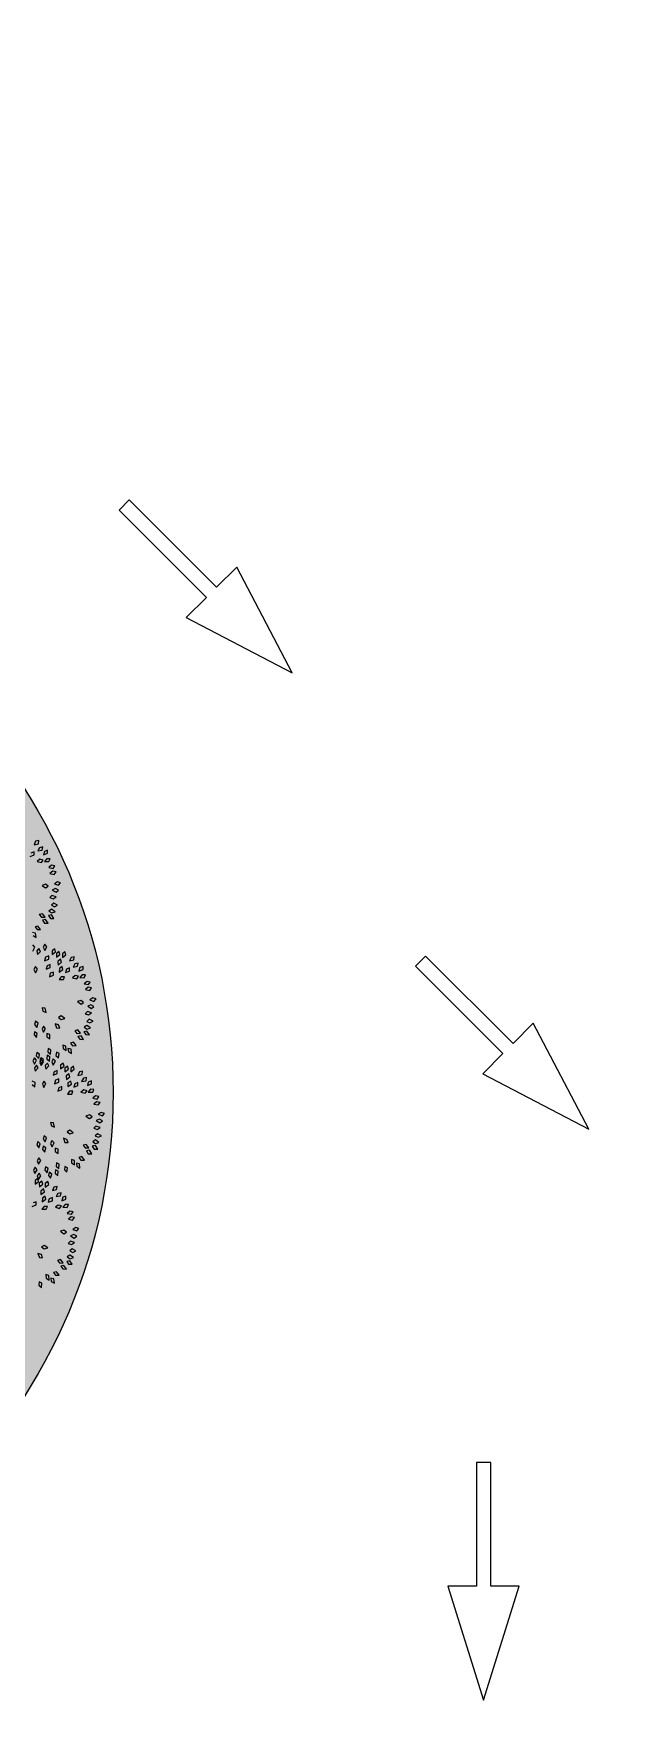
# Model space of a CAD drawing. Header units: millimetres. Extents: x 1351 to 1635, y 1399 to 1500.
# Drawn here: x 1582.53 to 1586.79, y 1468.87 to 1480.86 of the extents above; entities that cross this region are included whole.
import ezdxf

# ---------------------------------------------------------------- set-up
doc = ezdxf.new("R2010")
doc.units = ezdxf.units.MM
doc.layers.get('0').update_dxf_attribs({"color": 181})
for name, color, linetype in [('Capa2', 210, 'Continuous'), ('lineas de piso', 1, 'Continuous'), ('margen', 250, 'Continuous')]:
    doc.layers.add(name, color=color, linetype=linetype)

# ---------------------------------------------------------------- blocks, each defined once
blk = doc.blocks.new('ok')
for p, q in [((394.306, 184.175), (394.193, 184.175)), ((394.193, 184.175), (394.193, 183.2)), ((394.306, 183.2), (394.306, 184.175)), ((394.193, 183.2), (393.968, 183.2)), ((393.968, 183.2), (394.25, 182.3)), ((394.25, 182.3), (394.531, 183.2)), ((394.531, 183.2), (394.306, 183.2))]:
    blk.add_line(p, q)

msp = doc.modelspace()

# ---------------------------------------------------------------- hatches: boundary and pattern name
at = {"true_color": 0x2776bb}
h = msp.add_hatch(color=152, dxfattribs=at)
h.dxf.hatch_style = 1
h.paths.add_polyline_path([(1557.684, 1489.955), (1615.659, 1489.745), (1615.88, 1457.376), (1557.499, 1457.002)])
h.paths.add_polyline_path([(1557.949, 1489.945), (1615.857, 1489.945), (1616.082, 1457.176), (1557.587, 1457.023)])
at = {"true_color": 0x5e67af}
h = msp.add_hatch(color=165, dxfattribs=at)
h.dxf.hatch_style = 1
edge = h.paths.add_edge_path(flags=17)
edge.add_arc((1579.086, 1473.358), 3, 0, 360)
edge = h.paths.add_edge_path()
edge.add_arc((1579.086, 1473.358), 4, 0, 360)

# ---------------------------------------------------------------- linework, layer by layer
at = {"color": 221}
for p, q in [((1582.498, 1475.03), (1582.527, 1475.041)), ((1582.527, 1475.063), (1582.504, 1475.054)), ((1582.537, 1475.137), (1582.527, 1475.113)), ((1582.527, 1475.113), (1582.557, 1475.12)), ((1582.527, 1475.041), (1582.527, 1475.063)), ((1582.56, 1475.142), (1582.537, 1475.137)), ((1582.564, 1475.092), (1582.553, 1475.069)), ((1582.553, 1475.069), (1582.583, 1475.075)), ((1582.557, 1475.12), (1582.56, 1475.142)), ((1582.588, 1475.097), (1582.564, 1475.092)), ((1582.583, 1475.075), (1582.588, 1475.097)), ((1582.6, 1475.065), (1582.593, 1475.041)), ((1582.593, 1475.041), (1582.622, 1475.052)), ((1582.622, 1475.074), (1582.6, 1475.065)), ((1582.622, 1475.052), (1582.622, 1475.074)), ((1582.567, 1475.01), (1582.548, 1474.993)), ((1582.548, 1474.993), (1582.578, 1474.986)), ((1582.591, 1475.004), (1582.567, 1475.01)), ((1582.578, 1474.986), (1582.591, 1475.004)), ((1582.616, 1475.014), (1582.6, 1474.995)), ((1582.6, 1474.995), (1582.631, 1474.993)), ((1582.64, 1475.013), (1582.616, 1475.014)), ((1582.631, 1474.993), (1582.64, 1475.013)), ((1582.65, 1474.968), (1582.631, 1474.951)), ((1582.631, 1474.951), (1582.661, 1474.945)), ((1582.659, 1474.926), (1582.639, 1474.91)), ((1582.639, 1474.91), (1582.669, 1474.903)), ((1582.673, 1474.963), (1582.65, 1474.968)), ((1582.682, 1474.921), (1582.659, 1474.926)), ((1582.661, 1474.945), (1582.673, 1474.963)), ((1582.669, 1474.903), (1582.682, 1474.921)), ((1582.607, 1474.833), (1582.583, 1474.825)), ((1582.583, 1474.825), (1582.608, 1474.807)), ((1582.627, 1474.819), (1582.607, 1474.833)), ((1582.608, 1474.807), (1582.627, 1474.819)), ((1582.679, 1474.802), (1582.655, 1474.792)), ((1582.655, 1474.792), (1582.682, 1474.776)), ((1582.691, 1474.851), (1582.67, 1474.837)), ((1582.67, 1474.837), (1582.699, 1474.826)), ((1582.699, 1474.79), (1582.679, 1474.802)), ((1582.682, 1474.776), (1582.699, 1474.79)), ((1582.714, 1474.843), (1582.691, 1474.851)), ((1582.699, 1474.826), (1582.714, 1474.843)), ((1582.653, 1474.754), (1582.639, 1474.738)), ((1582.639, 1474.738), (1582.661, 1474.73)), ((1582.666, 1474.699), (1582.649, 1474.684)), ((1582.649, 1474.684), (1582.671, 1474.674)), ((1582.682, 1474.744), (1582.653, 1474.754)), ((1582.661, 1474.73), (1582.682, 1474.744)), ((1582.693, 1474.685), (1582.666, 1474.699)), ((1582.671, 1474.674), (1582.693, 1474.685)), ((1582.585, 1474.624), (1582.563, 1474.618)), ((1582.563, 1474.618), (1582.578, 1474.599)), ((1582.578, 1474.599), (1582.604, 1474.6)), ((1582.604, 1474.6), (1582.585, 1474.624)), ((1582.608, 1474.582), (1582.586, 1474.578)), ((1582.586, 1474.578), (1582.6, 1474.558)), ((1582.6, 1474.558), (1582.625, 1474.556)), ((1582.625, 1474.556), (1582.608, 1474.582)), ((1582.65, 1474.616), (1582.628, 1474.611)), ((1582.628, 1474.611), (1582.642, 1474.591)), ((1582.649, 1474.656), (1582.631, 1474.643)), ((1582.631, 1474.643), (1582.651, 1474.63)), ((1582.642, 1474.591), (1582.667, 1474.59)), ((1582.675, 1474.638), (1582.649, 1474.656)), ((1582.667, 1474.59), (1582.65, 1474.616)), ((1582.651, 1474.63), (1582.675, 1474.638)), ((1582.537, 1474.487), (1582.516, 1474.492)), ((1582.519, 1474.469), (1582.541, 1474.456)), ((1582.554, 1474.537), (1582.533, 1474.531)), ((1582.533, 1474.531), (1582.548, 1474.512)), ((1582.541, 1474.456), (1582.537, 1474.487)), ((1582.548, 1474.512), (1582.573, 1474.513)), ((1582.573, 1474.513), (1582.554, 1474.537)), ((1582.517, 1474.359), (1582.532, 1474.386)), ((1582.532, 1474.386), (1582.518, 1474.403)), ((1582.561, 1474.377), (1582.545, 1474.36)), ((1582.545, 1474.36), (1582.55, 1474.335)), ((1582.55, 1474.335), (1582.571, 1474.357)), ((1582.571, 1474.357), (1582.561, 1474.377)), ((1582.603, 1474.408), (1582.591, 1474.386)), ((1582.591, 1474.386), (1582.602, 1474.363)), ((1582.608, 1474.316), (1582.601, 1474.291)), ((1582.602, 1474.363), (1582.617, 1474.39)), ((1582.617, 1474.39), (1582.603, 1474.408)), ((1582.63, 1474.325), (1582.608, 1474.316)), ((1582.63, 1474.303), (1582.63, 1474.325)), ((1582.674, 1474.376), (1582.654, 1474.362)), ((1582.654, 1474.362), (1582.654, 1474.336)), ((1582.654, 1474.336), (1582.679, 1474.354)), ((1582.679, 1474.354), (1582.674, 1474.376)), ((1582.703, 1474.356), (1582.684, 1474.342)), ((1582.684, 1474.342), (1582.685, 1474.316)), ((1582.685, 1474.316), (1582.709, 1474.335)), ((1582.709, 1474.335), (1582.703, 1474.356)), ((1582.745, 1474.354), (1582.727, 1474.339)), ((1582.727, 1474.339), (1582.728, 1474.314)), ((1582.728, 1474.314), (1582.752, 1474.333)), ((1582.752, 1474.333), (1582.745, 1474.354)), ((1582.788, 1474.314), (1582.777, 1474.29)), ((1582.811, 1474.319), (1582.788, 1474.314)), ((1582.808, 1474.297), (1582.811, 1474.319)), ((1582.537, 1474.249), (1582.525, 1474.228)), ((1582.525, 1474.228), (1582.536, 1474.205)), ((1582.536, 1474.205), (1582.551, 1474.232)), ((1582.551, 1474.232), (1582.537, 1474.249)), ((1582.601, 1474.291), (1582.63, 1474.303)), ((1582.619, 1474.256), (1582.612, 1474.231)), ((1582.612, 1474.231), (1582.641, 1474.242)), ((1582.641, 1474.265), (1582.619, 1474.256)), ((1582.641, 1474.202), (1582.635, 1474.178)), ((1582.635, 1474.178), (1582.663, 1474.189)), ((1582.641, 1474.242), (1582.641, 1474.265)), ((1582.663, 1474.211), (1582.641, 1474.202)), ((1582.663, 1474.189), (1582.663, 1474.211)), ((1582.713, 1474.301), (1582.695, 1474.286)), ((1582.695, 1474.286), (1582.696, 1474.26)), ((1582.696, 1474.26), (1582.72, 1474.28)), ((1582.706, 1474.236), (1582.705, 1474.21)), ((1582.705, 1474.21), (1582.731, 1474.228)), ((1582.726, 1474.249), (1582.706, 1474.236)), ((1582.72, 1474.28), (1582.713, 1474.301)), ((1582.731, 1474.228), (1582.726, 1474.249)), ((1582.755, 1474.231), (1582.748, 1474.207)), ((1582.748, 1474.207), (1582.777, 1474.218)), ((1582.777, 1474.24), (1582.755, 1474.231)), ((1582.777, 1474.29), (1582.808, 1474.297)), ((1582.777, 1474.218), (1582.777, 1474.24)), ((1582.818, 1474.187), (1582.798, 1474.17)), ((1582.815, 1474.269), (1582.804, 1474.246)), ((1582.804, 1474.246), (1582.834, 1474.252)), ((1582.838, 1474.274), (1582.815, 1474.269)), ((1582.841, 1474.181), (1582.818, 1474.187)), ((1582.834, 1474.252), (1582.838, 1474.274)), ((1582.851, 1474.242), (1582.844, 1474.218)), ((1582.844, 1474.218), (1582.873, 1474.229)), ((1582.873, 1474.251), (1582.851, 1474.242)), ((1582.867, 1474.191), (1582.851, 1474.172)), ((1582.891, 1474.19), (1582.867, 1474.191)), ((1582.873, 1474.229), (1582.873, 1474.251)), ((1582.881, 1474.17), (1582.891, 1474.19)), ((1582.718, 1474.178), (1582.703, 1474.157)), ((1582.703, 1474.157), (1582.734, 1474.158)), ((1582.742, 1474.178), (1582.718, 1474.178)), ((1582.734, 1474.158), (1582.742, 1474.178)), ((1582.798, 1474.17), (1582.828, 1474.163)), ((1582.828, 1474.163), (1582.841, 1474.181)), ((1582.851, 1474.172), (1582.881, 1474.17)), ((1582.901, 1474.145), (1582.882, 1474.128)), ((1582.882, 1474.128), (1582.912, 1474.122)), ((1582.91, 1474.103), (1582.89, 1474.087)), ((1582.89, 1474.087), (1582.92, 1474.08)), ((1582.924, 1474.14), (1582.901, 1474.145)), ((1582.933, 1474.098), (1582.91, 1474.103)), ((1582.912, 1474.122), (1582.924, 1474.14)), ((1582.92, 1474.08), (1582.933, 1474.098)), ((1582.605, 1473.954), (1582.583, 1473.957)), ((1582.583, 1473.957), (1582.589, 1473.934)), ((1582.613, 1473.924), (1582.605, 1473.954)), ((1582.858, 1474.01), (1582.834, 1474.002)), ((1582.834, 1474.002), (1582.859, 1473.984)), ((1582.877, 1473.996), (1582.858, 1474.01)), ((1582.859, 1473.984), (1582.877, 1473.996)), ((1582.929, 1473.979), (1582.906, 1473.969)), ((1582.906, 1473.969), (1582.932, 1473.953)), ((1582.942, 1474.028), (1582.921, 1474.014)), ((1582.921, 1474.014), (1582.95, 1474.003)), ((1582.95, 1473.967), (1582.929, 1473.979)), ((1582.932, 1473.953), (1582.95, 1473.967)), ((1582.965, 1474.02), (1582.942, 1474.028)), ((1582.95, 1474.003), (1582.965, 1474.02)), ((1582.537, 1473.862), (1582.53, 1473.839)), ((1582.53, 1473.839), (1582.545, 1473.818)), ((1582.555, 1473.848), (1582.537, 1473.862)), ((1582.545, 1473.818), (1582.555, 1473.848)), ((1582.593, 1473.828), (1582.583, 1473.806)), ((1582.589, 1473.934), (1582.613, 1473.924)), ((1582.608, 1473.812), (1582.593, 1473.828)), ((1582.675, 1473.844), (1582.686, 1473.815)), ((1582.7, 1473.836), (1582.675, 1473.844)), ((1582.719, 1473.901), (1582.7, 1473.89)), ((1582.7, 1473.89), (1582.719, 1473.875)), ((1582.708, 1473.814), (1582.7, 1473.836)), ((1582.744, 1473.882), (1582.719, 1473.901)), ((1582.719, 1473.875), (1582.744, 1473.882)), ((1582.9, 1473.833), (1582.882, 1473.82)), ((1582.904, 1473.931), (1582.889, 1473.915)), ((1582.889, 1473.915), (1582.912, 1473.907)), ((1582.916, 1473.876), (1582.9, 1473.861)), ((1582.9, 1473.861), (1582.921, 1473.851)), ((1582.926, 1473.815), (1582.9, 1473.833)), ((1582.933, 1473.921), (1582.904, 1473.931)), ((1582.912, 1473.907), (1582.933, 1473.921)), ((1582.944, 1473.862), (1582.916, 1473.876)), ((1582.921, 1473.851), (1582.944, 1473.862)), ((1582.53, 1473.788), (1582.526, 1473.765)), ((1582.526, 1473.765), (1582.543, 1473.746)), ((1582.549, 1473.776), (1582.53, 1473.788)), ((1582.543, 1473.746), (1582.549, 1473.776)), ((1582.583, 1473.806), (1582.594, 1473.784)), ((1582.594, 1473.784), (1582.608, 1473.812)), ((1582.637, 1473.768), (1582.616, 1473.775)), ((1582.616, 1473.775), (1582.617, 1473.751)), ((1582.617, 1473.751), (1582.637, 1473.737)), ((1582.637, 1473.737), (1582.637, 1473.768)), ((1582.686, 1473.815), (1582.708, 1473.814)), ((1582.805, 1473.714), (1582.784, 1473.708)), ((1582.784, 1473.708), (1582.798, 1473.689)), ((1582.824, 1473.69), (1582.805, 1473.714)), ((1582.835, 1473.801), (1582.814, 1473.795)), ((1582.814, 1473.795), (1582.829, 1473.776)), ((1582.829, 1473.776), (1582.855, 1473.777)), ((1582.855, 1473.777), (1582.835, 1473.801)), ((1582.859, 1473.759), (1582.837, 1473.755)), ((1582.837, 1473.755), (1582.85, 1473.735)), ((1582.85, 1473.735), (1582.876, 1473.733)), ((1582.876, 1473.733), (1582.859, 1473.759)), ((1582.9, 1473.793), (1582.879, 1473.788)), ((1582.879, 1473.788), (1582.892, 1473.768)), ((1582.882, 1473.82), (1582.902, 1473.807)), ((1582.892, 1473.768), (1582.918, 1473.767)), ((1582.918, 1473.767), (1582.9, 1473.793)), ((1582.902, 1473.807), (1582.926, 1473.815)), ((1582.529, 1473.603), (1582.518, 1473.581)), ((1582.544, 1473.586), (1582.529, 1473.603)), ((1582.53, 1473.559), (1582.544, 1473.586)), ((1582.547, 1473.642), (1582.542, 1473.618)), ((1582.542, 1473.618), (1582.559, 1473.599)), ((1582.565, 1473.63), (1582.547, 1473.642)), ((1582.559, 1473.599), (1582.565, 1473.63)), ((1582.577, 1473.592), (1582.566, 1473.571)), ((1582.574, 1473.604), (1582.568, 1473.581)), ((1582.592, 1473.591), (1582.574, 1473.604)), ((1582.592, 1473.575), (1582.577, 1473.592)), ((1582.584, 1473.561), (1582.592, 1473.591)), ((1582.618, 1473.621), (1582.616, 1473.597)), ((1582.616, 1473.597), (1582.635, 1473.58)), ((1582.638, 1473.611), (1582.618, 1473.621)), ((1582.625, 1473.67), (1582.623, 1473.646)), ((1582.623, 1473.646), (1582.642, 1473.629)), ((1582.645, 1473.66), (1582.625, 1473.67)), ((1582.635, 1473.58), (1582.638, 1473.611)), ((1582.642, 1473.629), (1582.645, 1473.66)), ((1582.662, 1473.597), (1582.651, 1473.575)), ((1582.677, 1473.579), (1582.662, 1473.597)), ((1582.684, 1473.644), (1582.681, 1473.62)), ((1582.681, 1473.62), (1582.7, 1473.603)), ((1582.703, 1473.634), (1582.684, 1473.644)), ((1582.7, 1473.603), (1582.703, 1473.634)), ((1582.752, 1473.686), (1582.731, 1473.694)), ((1582.731, 1473.694), (1582.732, 1473.67)), ((1582.732, 1473.67), (1582.753, 1473.655)), ((1582.753, 1473.655), (1582.752, 1473.686)), ((1582.788, 1473.664), (1582.766, 1473.67)), ((1582.766, 1473.67), (1582.77, 1473.646)), ((1582.77, 1473.646), (1582.792, 1473.633)), ((1582.792, 1473.633), (1582.788, 1473.664)), ((1582.798, 1473.689), (1582.824, 1473.69)), ((1582.518, 1473.581), (1582.53, 1473.559)), ((1582.544, 1473.551), (1582.529, 1473.533)), ((1582.529, 1473.533), (1582.535, 1473.508)), ((1582.535, 1473.508), (1582.555, 1473.532)), ((1582.555, 1473.532), (1582.544, 1473.551)), ((1582.566, 1473.571), (1582.577, 1473.548)), ((1582.568, 1473.581), (1582.584, 1473.561)), ((1582.577, 1473.548), (1582.592, 1473.575)), ((1582.621, 1473.566), (1582.605, 1473.549)), ((1582.605, 1473.549), (1582.609, 1473.524)), ((1582.609, 1473.524), (1582.631, 1473.546)), ((1582.631, 1473.546), (1582.621, 1473.566)), ((1582.651, 1473.575), (1582.662, 1473.552)), ((1582.668, 1473.505), (1582.661, 1473.48)), ((1582.661, 1473.48), (1582.69, 1473.492)), ((1582.662, 1473.552), (1582.677, 1473.579)), ((1582.69, 1473.514), (1582.668, 1473.505)), ((1582.69, 1473.492), (1582.69, 1473.514)), ((1582.733, 1473.565), (1582.714, 1473.551)), ((1582.714, 1473.551), (1582.714, 1473.525)), ((1582.714, 1473.525), (1582.739, 1473.543)), ((1582.739, 1473.543), (1582.733, 1473.565)), ((1582.763, 1473.545), (1582.744, 1473.53)), ((1582.744, 1473.53), (1582.744, 1473.505)), ((1582.744, 1473.505), (1582.769, 1473.524)), ((1582.772, 1473.49), (1582.754, 1473.475)), ((1582.754, 1473.475), (1582.756, 1473.449)), ((1582.756, 1473.449), (1582.78, 1473.469)), ((1582.769, 1473.524), (1582.763, 1473.545)), ((1582.78, 1473.469), (1582.772, 1473.49)), ((1582.805, 1473.543), (1582.786, 1473.528)), ((1582.786, 1473.528), (1582.787, 1473.503)), ((1582.787, 1473.503), (1582.811, 1473.522)), ((1582.811, 1473.522), (1582.805, 1473.543)), ((1582.847, 1473.503), (1582.837, 1473.479)), ((1582.837, 1473.479), (1582.867, 1473.486)), ((1582.87, 1473.508), (1582.847, 1473.503)), ((1582.867, 1473.486), (1582.87, 1473.508)), ((1582.513, 1473.414), (1582.532, 1473.397)), ((1582.534, 1473.428), (1582.514, 1473.438)), ((1582.532, 1473.397), (1582.534, 1473.428)), ((1582.596, 1473.438), (1582.585, 1473.417)), ((1582.585, 1473.417), (1582.596, 1473.394)), ((1582.61, 1473.421), (1582.596, 1473.438)), ((1582.596, 1473.394), (1582.61, 1473.421)), ((1582.679, 1473.445), (1582.672, 1473.42)), ((1582.672, 1473.42), (1582.701, 1473.431)), ((1582.701, 1473.454), (1582.679, 1473.445)), ((1582.701, 1473.391), (1582.694, 1473.367)), ((1582.694, 1473.367), (1582.723, 1473.378)), ((1582.701, 1473.431), (1582.701, 1473.454)), ((1582.723, 1473.4), (1582.701, 1473.391)), ((1582.723, 1473.378), (1582.723, 1473.4)), ((1582.777, 1473.367), (1582.763, 1473.346)), ((1582.763, 1473.346), (1582.794, 1473.346)), ((1582.766, 1473.425), (1582.765, 1473.399)), ((1582.765, 1473.399), (1582.791, 1473.417)), ((1582.786, 1473.438), (1582.766, 1473.425)), ((1582.801, 1473.367), (1582.777, 1473.367)), ((1582.791, 1473.417), (1582.786, 1473.438)), ((1582.794, 1473.346), (1582.801, 1473.367)), ((1582.815, 1473.42), (1582.808, 1473.396)), ((1582.808, 1473.396), (1582.837, 1473.407)), ((1582.837, 1473.429), (1582.815, 1473.42)), ((1582.837, 1473.407), (1582.837, 1473.429)), ((1582.878, 1473.376), (1582.858, 1473.359)), ((1582.858, 1473.359), (1582.888, 1473.352)), ((1582.875, 1473.458), (1582.863, 1473.435)), ((1582.863, 1473.435), (1582.894, 1473.441)), ((1582.898, 1473.463), (1582.875, 1473.458)), ((1582.901, 1473.37), (1582.878, 1473.376)), ((1582.888, 1473.352), (1582.901, 1473.37)), ((1582.894, 1473.441), (1582.898, 1473.463)), ((1582.91, 1473.431), (1582.904, 1473.407)), ((1582.904, 1473.407), (1582.933, 1473.418)), ((1582.933, 1473.44), (1582.91, 1473.431)), ((1582.926, 1473.38), (1582.91, 1473.361)), ((1582.91, 1473.361), (1582.941, 1473.359)), ((1582.95, 1473.379), (1582.926, 1473.38)), ((1582.933, 1473.418), (1582.933, 1473.44)), ((1582.941, 1473.359), (1582.95, 1473.379)), ((1582.96, 1473.334), (1582.941, 1473.317)), ((1582.941, 1473.317), (1582.972, 1473.311)), ((1582.969, 1473.292), (1582.95, 1473.276)), ((1582.95, 1473.276), (1582.98, 1473.269)), ((1582.984, 1473.329), (1582.96, 1473.334)), ((1582.993, 1473.287), (1582.969, 1473.292)), ((1582.972, 1473.311), (1582.984, 1473.329)), ((1582.98, 1473.269), (1582.993, 1473.287)), ((1582.664, 1473.143), (1582.642, 1473.146)), ((1582.642, 1473.146), (1582.649, 1473.122)), ((1582.649, 1473.122), (1582.672, 1473.113)), ((1582.672, 1473.113), (1582.664, 1473.143)), ((1582.918, 1473.199), (1582.893, 1473.191)), ((1582.893, 1473.191), (1582.918, 1473.173)), ((1582.937, 1473.185), (1582.918, 1473.199)), ((1582.918, 1473.173), (1582.937, 1473.185)), ((1582.964, 1473.12), (1582.949, 1473.104)), ((1582.993, 1473.11), (1582.964, 1473.12)), ((1582.989, 1473.168), (1582.966, 1473.158)), ((1582.966, 1473.158), (1582.992, 1473.142)), ((1582.972, 1473.096), (1582.993, 1473.11)), ((1583.002, 1473.217), (1582.981, 1473.203)), ((1582.981, 1473.203), (1583.01, 1473.192)), ((1583.01, 1473.156), (1582.989, 1473.168)), ((1582.992, 1473.142), (1583.01, 1473.156)), ((1583.024, 1473.209), (1583.002, 1473.217)), ((1583.01, 1473.192), (1583.024, 1473.209)), ((1582.553, 1473.01), (1582.545, 1472.987)), ((1582.545, 1472.987), (1582.559, 1472.966)), ((1582.57, 1472.995), (1582.553, 1473.01)), ((1582.559, 1472.966), (1582.57, 1472.995)), ((1582.597, 1473.051), (1582.59, 1473.028)), ((1582.59, 1473.028), (1582.605, 1473.007)), ((1582.614, 1473.037), (1582.597, 1473.051)), ((1582.605, 1473.007), (1582.614, 1473.037)), ((1582.653, 1473.017), (1582.643, 1472.995)), ((1582.643, 1472.995), (1582.654, 1472.973)), ((1582.668, 1473), (1582.653, 1473.017)), ((1582.654, 1472.973), (1582.668, 1473)), ((1582.735, 1473.033), (1582.745, 1473.004)), ((1582.759, 1473.025), (1582.735, 1473.033)), ((1582.745, 1473.004), (1582.767, 1473.003)), ((1582.767, 1473.003), (1582.759, 1473.025)), ((1582.779, 1473.09), (1582.76, 1473.079)), ((1582.76, 1473.079), (1582.779, 1473.064)), ((1582.804, 1473.071), (1582.779, 1473.09)), ((1582.779, 1473.064), (1582.804, 1473.071)), ((1582.895, 1472.99), (1582.874, 1472.984)), ((1582.914, 1472.966), (1582.895, 1472.99)), ((1582.96, 1473.022), (1582.941, 1473.009)), ((1582.941, 1473.009), (1582.961, 1472.996)), ((1582.949, 1473.104), (1582.972, 1473.096)), ((1582.976, 1473.065), (1582.959, 1473.05)), ((1582.959, 1473.05), (1582.981, 1473.04)), ((1582.985, 1473.004), (1582.96, 1473.022)), ((1582.961, 1472.996), (1582.985, 1473.004)), ((1583.004, 1473.051), (1582.976, 1473.065)), ((1582.981, 1473.04), (1583.004, 1473.051)), ((1582.561, 1472.894), (1582.548, 1472.874)), ((1582.548, 1472.874), (1582.557, 1472.85)), ((1582.557, 1472.85), (1582.574, 1472.876)), ((1582.574, 1472.876), (1582.561, 1472.894)), ((1582.59, 1472.977), (1582.585, 1472.954)), ((1582.585, 1472.954), (1582.602, 1472.935)), ((1582.609, 1472.965), (1582.59, 1472.977)), ((1582.602, 1472.935), (1582.609, 1472.965)), ((1582.696, 1472.957), (1582.675, 1472.964)), ((1582.675, 1472.964), (1582.676, 1472.94)), ((1582.676, 1472.94), (1582.697, 1472.926)), ((1582.697, 1472.926), (1582.696, 1472.957)), ((1582.812, 1472.875), (1582.791, 1472.883)), ((1582.791, 1472.883), (1582.792, 1472.859)), ((1582.812, 1472.844), (1582.812, 1472.875)), ((1582.865, 1472.903), (1582.843, 1472.897)), ((1582.843, 1472.897), (1582.858, 1472.878)), ((1582.858, 1472.878), (1582.883, 1472.879)), ((1582.883, 1472.879), (1582.865, 1472.903)), ((1582.874, 1472.984), (1582.889, 1472.965)), ((1582.889, 1472.965), (1582.914, 1472.966)), ((1582.919, 1472.948), (1582.897, 1472.944)), ((1582.897, 1472.944), (1582.91, 1472.924)), ((1582.91, 1472.924), (1582.935, 1472.922)), ((1582.935, 1472.922), (1582.919, 1472.948)), ((1582.96, 1472.982), (1582.938, 1472.977)), ((1582.938, 1472.977), (1582.952, 1472.957)), ((1582.952, 1472.957), (1582.977, 1472.956)), ((1582.977, 1472.956), (1582.96, 1472.982)), ((1582.535, 1472.828), (1582.523, 1472.807)), ((1582.523, 1472.807), (1582.532, 1472.783)), ((1582.532, 1472.783), (1582.548, 1472.81)), ((1582.553, 1472.749), (1582.533, 1472.735)), ((1582.548, 1472.81), (1582.535, 1472.828)), ((1582.562, 1472.786), (1582.549, 1472.766)), ((1582.549, 1472.766), (1582.557, 1472.742)), ((1582.558, 1472.727), (1582.553, 1472.749)), ((1582.557, 1472.742), (1582.575, 1472.767)), ((1582.575, 1472.767), (1582.562, 1472.786)), ((1582.607, 1472.831), (1582.602, 1472.807)), ((1582.602, 1472.807), (1582.619, 1472.788)), ((1582.625, 1472.819), (1582.607, 1472.831)), ((1582.619, 1472.788), (1582.625, 1472.819)), ((1582.633, 1472.793), (1582.628, 1472.77)), ((1582.628, 1472.77), (1582.643, 1472.75)), ((1582.651, 1472.78), (1582.633, 1472.793)), ((1582.643, 1472.75), (1582.651, 1472.78)), ((1582.678, 1472.81), (1582.676, 1472.786)), ((1582.676, 1472.786), (1582.694, 1472.769)), ((1582.698, 1472.8), (1582.678, 1472.81)), ((1582.684, 1472.859), (1582.682, 1472.835)), ((1582.682, 1472.835), (1582.701, 1472.818)), ((1582.704, 1472.849), (1582.684, 1472.859)), ((1582.694, 1472.769), (1582.698, 1472.8)), ((1582.701, 1472.818), (1582.704, 1472.849)), ((1582.743, 1472.833), (1582.741, 1472.809)), ((1582.741, 1472.809), (1582.759, 1472.792)), ((1582.763, 1472.823), (1582.743, 1472.833)), ((1582.759, 1472.792), (1582.763, 1472.823)), ((1582.792, 1472.859), (1582.812, 1472.844)), ((1582.848, 1472.853), (1582.826, 1472.858)), ((1582.826, 1472.858), (1582.829, 1472.835)), ((1582.829, 1472.835), (1582.851, 1472.822)), ((1582.851, 1472.822), (1582.848, 1472.853)), ((1582.533, 1472.735), (1582.533, 1472.709)), ((1582.533, 1472.709), (1582.558, 1472.727)), ((1582.582, 1472.729), (1582.563, 1472.715)), ((1582.563, 1472.715), (1582.564, 1472.689)), ((1582.564, 1472.689), (1582.588, 1472.708)), ((1582.592, 1472.675), (1582.574, 1472.659)), ((1582.574, 1472.659), (1582.575, 1472.634)), ((1582.575, 1472.634), (1582.599, 1472.654)), ((1582.588, 1472.708), (1582.582, 1472.729)), ((1582.599, 1472.654), (1582.592, 1472.675)), ((1582.624, 1472.727), (1582.606, 1472.712)), ((1582.606, 1472.712), (1582.606, 1472.687)), ((1582.606, 1472.687), (1582.631, 1472.706)), ((1582.631, 1472.706), (1582.624, 1472.727)), ((1582.666, 1472.687), (1582.656, 1472.664)), ((1582.656, 1472.664), (1582.686, 1472.67)), ((1582.69, 1472.692), (1582.666, 1472.687)), ((1582.694, 1472.642), (1582.683, 1472.62)), ((1582.686, 1472.67), (1582.69, 1472.692)), ((1582.717, 1472.647), (1582.694, 1472.642)), ((1582.713, 1472.625), (1582.717, 1472.647)), ((1582.514, 1472.551), (1582.542, 1472.562)), ((1582.542, 1472.584), (1582.52, 1472.575)), ((1582.542, 1472.562), (1582.542, 1472.584)), ((1582.597, 1472.551), (1582.582, 1472.53)), ((1582.582, 1472.53), (1582.613, 1472.531)), ((1582.585, 1472.609), (1582.584, 1472.584)), ((1582.584, 1472.584), (1582.61, 1472.601)), ((1582.605, 1472.623), (1582.585, 1472.609)), ((1582.621, 1472.551), (1582.597, 1472.551)), ((1582.61, 1472.601), (1582.605, 1472.623)), ((1582.613, 1472.531), (1582.621, 1472.551)), ((1582.634, 1472.604), (1582.627, 1472.58)), ((1582.627, 1472.58), (1582.656, 1472.591)), ((1582.656, 1472.613), (1582.634, 1472.604)), ((1582.656, 1472.591), (1582.656, 1472.613)), ((1582.697, 1472.56), (1582.677, 1472.544)), ((1582.677, 1472.544), (1582.707, 1472.536)), ((1582.683, 1472.62), (1582.713, 1472.625)), ((1582.72, 1472.554), (1582.697, 1472.56)), ((1582.707, 1472.536), (1582.72, 1472.554)), ((1582.73, 1472.615), (1582.723, 1472.591)), ((1582.723, 1472.591), (1582.752, 1472.602)), ((1582.746, 1472.564), (1582.729, 1472.545)), ((1582.729, 1472.545), (1582.76, 1472.543)), ((1582.752, 1472.624), (1582.73, 1472.615)), ((1582.769, 1472.564), (1582.746, 1472.564)), ((1582.752, 1472.602), (1582.752, 1472.624)), ((1582.76, 1472.543), (1582.769, 1472.564)), ((1582.779, 1472.518), (1582.761, 1472.501)), ((1582.803, 1472.513), (1582.779, 1472.518)), ((1582.791, 1472.495), (1582.803, 1472.513)), ((1582.761, 1472.501), (1582.791, 1472.495)), ((1582.789, 1472.477), (1582.769, 1472.46)), ((1582.769, 1472.46), (1582.799, 1472.453)), ((1582.812, 1472.471), (1582.789, 1472.477)), ((1582.799, 1472.453), (1582.812, 1472.471)), ((1582.821, 1472.401), (1582.8, 1472.387)), ((1582.8, 1472.387), (1582.829, 1472.377)), ((1582.844, 1472.393), (1582.821, 1472.401)), ((1582.829, 1472.377), (1582.844, 1472.393)), ((1582.598, 1472.274), (1582.579, 1472.263)), ((1582.623, 1472.256), (1582.598, 1472.274)), ((1582.737, 1472.383), (1582.713, 1472.375)), ((1582.713, 1472.375), (1582.738, 1472.357)), ((1582.756, 1472.369), (1582.737, 1472.383)), ((1582.738, 1472.357), (1582.756, 1472.369)), ((1582.783, 1472.305), (1582.768, 1472.288)), ((1582.768, 1472.288), (1582.791, 1472.28)), ((1582.812, 1472.294), (1582.783, 1472.305)), ((1582.808, 1472.352), (1582.785, 1472.342)), ((1582.785, 1472.342), (1582.811, 1472.326)), ((1582.791, 1472.28), (1582.812, 1472.294)), ((1582.829, 1472.34), (1582.808, 1472.352)), ((1582.811, 1472.326), (1582.829, 1472.34)), ((1582.554, 1472.217), (1582.565, 1472.188)), ((1582.579, 1472.21), (1582.554, 1472.217)), ((1582.565, 1472.188), (1582.587, 1472.187)), ((1582.579, 1472.263), (1582.598, 1472.249)), ((1582.587, 1472.187), (1582.579, 1472.21)), ((1582.598, 1472.249), (1582.623, 1472.256)), ((1582.714, 1472.174), (1582.693, 1472.168)), ((1582.693, 1472.168), (1582.708, 1472.149)), ((1582.708, 1472.149), (1582.733, 1472.15)), ((1582.733, 1472.15), (1582.714, 1472.174)), ((1582.779, 1472.166), (1582.758, 1472.161)), ((1582.758, 1472.161), (1582.771, 1472.142)), ((1582.779, 1472.206), (1582.761, 1472.193)), ((1582.761, 1472.193), (1582.781, 1472.18)), ((1582.795, 1472.249), (1582.779, 1472.235)), ((1582.779, 1472.235), (1582.8, 1472.224)), ((1582.805, 1472.188), (1582.779, 1472.206)), ((1582.797, 1472.141), (1582.779, 1472.166)), ((1582.781, 1472.18), (1582.805, 1472.188)), ((1582.823, 1472.235), (1582.795, 1472.249)), ((1582.8, 1472.224), (1582.823, 1472.235)), ((1582.631, 1472.06), (1582.61, 1472.067)), ((1582.61, 1472.067), (1582.611, 1472.043)), ((1582.611, 1472.043), (1582.632, 1472.029)), ((1582.632, 1472.029), (1582.631, 1472.06)), ((1582.667, 1472.037), (1582.645, 1472.043)), ((1582.645, 1472.043), (1582.648, 1472.019)), ((1582.684, 1472.088), (1582.663, 1472.082)), ((1582.663, 1472.082), (1582.677, 1472.063)), ((1582.671, 1472.006), (1582.667, 1472.037)), ((1582.677, 1472.063), (1582.703, 1472.063)), ((1582.703, 1472.063), (1582.684, 1472.088)), ((1582.738, 1472.132), (1582.716, 1472.128)), ((1582.716, 1472.128), (1582.729, 1472.108)), ((1582.729, 1472.108), (1582.755, 1472.106)), ((1582.755, 1472.106), (1582.738, 1472.132)), ((1582.771, 1472.142), (1582.797, 1472.141)), ((1582.563, 1472.017), (1582.56, 1471.993)), ((1582.56, 1471.993), (1582.579, 1471.976)), ((1582.582, 1472.007), (1582.563, 1472.017)), ((1582.579, 1471.976), (1582.582, 1472.007)), ((1582.648, 1472.019), (1582.671, 1472.006))]:
    msp.add_line(p, q, dxfattribs=at)
at = {"layer": 'margen'}
msp.add_circle((1579.086, 1473.358), 4, dxfattribs=at)

# ---------------------------------------------------------------- block references
at = {"layer": 'Capa2', "xscale": 0.8977160156402701, "yscale": 0.8977160156402701, "zscale": 0.8977160156402701, "rotation": 44.99999999999999}
for p in [(1449.812, 1110.347), (1451.91, 1107.115)]:
    msp.add_blockref('ok', p, dxfattribs=at)
at = {"layer": 'lineas de piso', "xscale": 0.8977160156402697, "yscale": 0.8977160156402697, "zscale": 0.8977160156402697}
msp.add_blockref('ok', (1231.783, 1305.399), dxfattribs=at)

doc.saveas('drawing.dxf')
